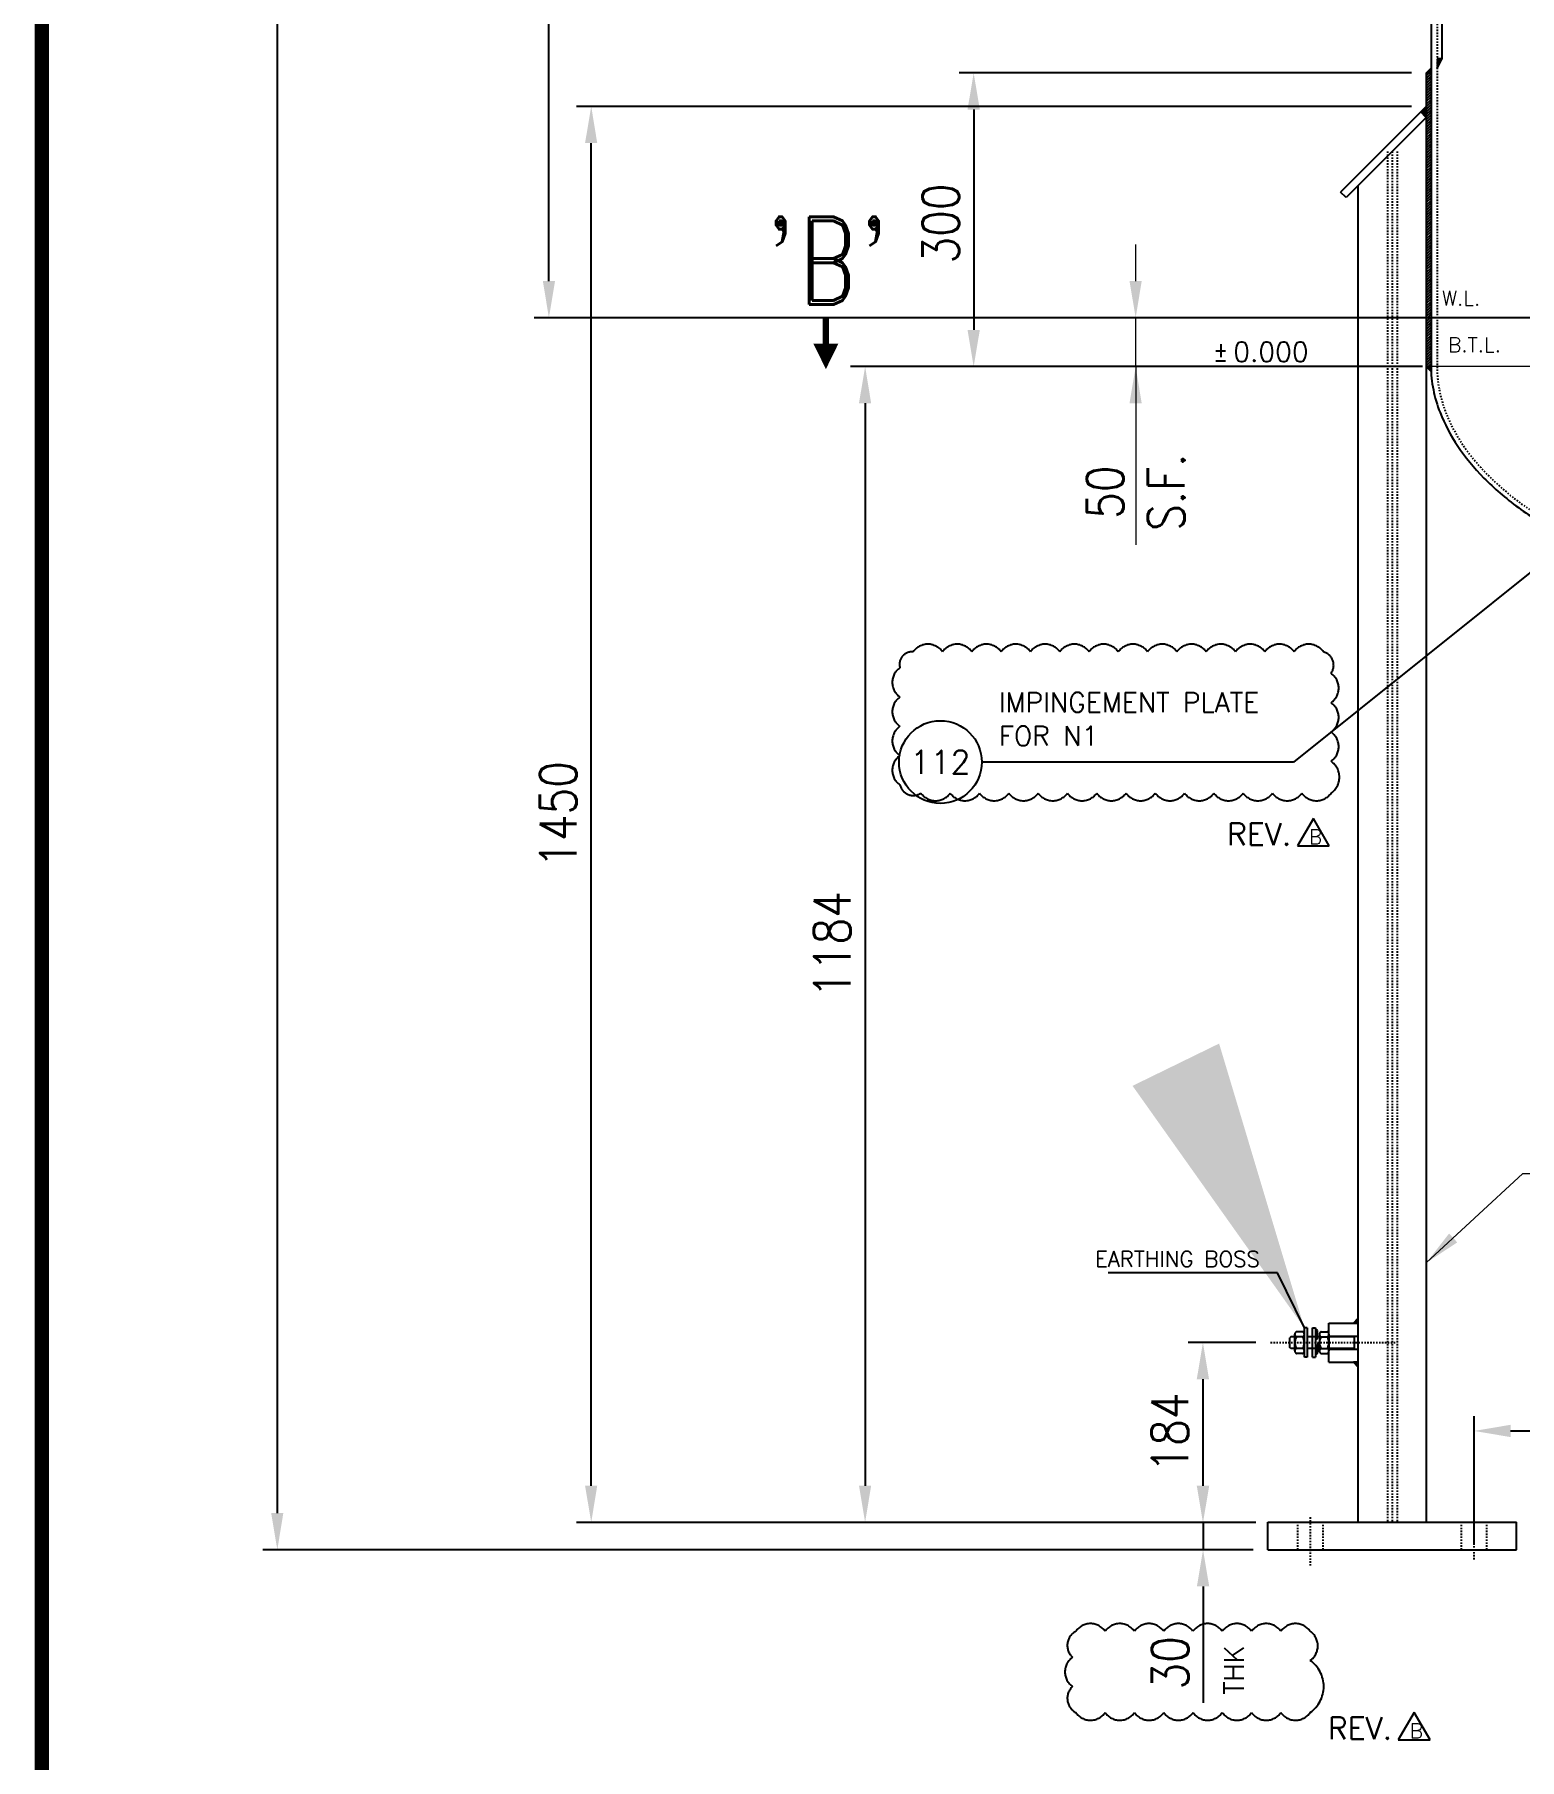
# Model space of a CAD drawing. Header units: inches. Extents: x -100737 to -99065, y -38026 to -37432.
# Drawn here: x -100707.4 to -100606.1, y -37738.6 to -37620.9 of the extents above; entities that cross this region are included whole.
import ezdxf
from ezdxf.enums import TextEntityAlignment as Align

# ---------------------------------------------------------------- set-up
doc = ezdxf.new("R2010")
doc.units = ezdxf.units.IN
doc.header["$LTSCALE"] = 200
doc.header["$MEASUREMENT"] = 0
for name, pattern in [('CENTER', [2, 1.25, -0.25, 0.25, -0.25]), ('CENTER2', [1.125, 0.75, -0.125, 0.125, -0.125]), ('DASHED', [0.75, 0.5, -0.25]), ('DASHED2', [0.375, 0.25, -0.125])]:
    doc.linetypes.add(name, pattern=pattern)
for name, color, linetype, lineweight in [('1 (CEN)', 1, 'CENTER2', 9), ('AM_5', 3, 'Continuous', 15), ('OBJECT', 7, 'Continuous', 18), ('SEAM JOINT1', 4, 'SEAM', 13)]:
    doc.layers.add(name, color=color, linetype=linetype, lineweight=lineweight)
for name, color, linetype in [('BORDER1', 3, 'Continuous'), ('BORDER2', 7, 'Continuous'), ('CENTER', 1, 'CENTER'), ('DIMENSION', 8, 'Continuous'), ('text', 3, 'Continuous'), ('WELD', 5, 'Continuous')]:
    doc.layers.add(name, color=color, linetype=linetype)
doc.styles.add("ROMAN'S", font='romans.shx')
doc.styles.add('ROMANC', font='ROMANC', dxfattribs={"height": 5})
doc.styles.add('ROMAND', font='romand.shx', dxfattribs={"width": 0.8})
doc.styles.add('ROMANS', font='romans.shx', dxfattribs={"width": 0.85})
doc.styles.add('ROMANT', font='romant.shx')
doc.styles.get("Standard").update_dxf_attribs({"font": 'romans.shx'})
doc.linetypes.add('SEAM', pattern='A,2,["X",Standard,S=1,R=0,X=0,Y=-0.5],2', length=4)
doc.linetypes.add('SEAM LINE', pattern='A,0.5,-0.2,["X",Standard,S=0.1,R=0,X=-0.1,Y=-0.05],-0.2', length=0.9)
doc.dimstyles.new('VEP-8', dxfattribs={"dimscale": 0, "dimtxt": 2.5, "dimasz": 2.5, "dimexe": 1, "dimexo": 1, "dimgap": 1, "dimtad": 1, "dimdec": 0, "dimlfac": 15, "dimzin": 9, "dimdsep": 46, "dimtxsty": 'ROMANS', "dimcen": 0, "dimclrd": 256, "dimclre": 256, "dimclrt": 3, "dimadec": 0, "dimazin": 2, "dimtfac": 1, "dimtdec": 1, "dimtmove": 0, "dimatfit": 3, "dimfxl": 1, "dimlwd": -1, "dimlwe": -1, "dimarcsym": 1})
doc.dimstyles.new('VEP-8$0', dxfattribs={"dimscale": 0, "dimtxt": 2.5, "dimasz": 2.5, "dimexe": 1, "dimexo": 1, "dimgap": 1, "dimtad": 1, "dimdec": 0, "dimlfac": 15, "dimzin": 9, "dimdsep": 46, "dimtxsty": 'ROMANS', "dimcen": 0, "dimclrd": 256, "dimclre": 256, "dimclrt": 3, "dimadec": 0, "dimazin": 2, "dimtfac": 1, "dimtdec": 1, "dimtmove": 0, "dimatfit": 3, "dimfxl": 1, "dimlwd": -1, "dimlwe": -1, "dimarcsym": 1})
pattern_1 = [(45, (-101180.072496, -37394.068793), (-0.0294627825, 0.0294627825), []), (135, (-101180.072496, -37394.068793), (-0.0294627825, -0.0294627825), [])]

# ---------------------------------------------------------------- blocks, each defined once
blk = doc.blocks.new('*D108')
at = {"layer": 'AM_5', "color": 8, "transparency": 16777216}
for p, q in [((-100632.27, -37637.71), (-100632.27, -37635.21)), ((-100613.03, -37640.21), (-100633.27, -37640.21)), ((-100632.27, -37643.54), (-100632.27, -37640.21)), ((-100613.1, -37643.54), (-100633.27, -37643.54)), ((-100632.27, -37643.54), (-100632.27, -37655.7)), ((-100632.27, -37646.04), (-100632.27, -37648.54))]:
    blk.add_line(p, q, dxfattribs=at)
for points in [[(-100632.69, -37637.71), (-100631.86, -37637.71), (-100632.27, -37640.21)], [(-100631.86, -37646.04), (-100632.69, -37646.04), (-100632.27, -37643.54)]]:
    blk.add_solid(points, dxfattribs=at)
at = {"layer": 'Defpoints', "color": 0, "transparency": 16777216}
for p in [(-100632.27, -37640.21), (-100612.03, -37640.21), (-100612.1, -37643.54)]:
    blk.add_point(p, dxfattribs=at)
at = {"layer": 'AM_5', "color": 3, "linetype": 'DASHED', "ltscale": 10, "transparency": 16777216, "insert": (-100632.27, -37652.12), "char_height": 2.5, "attachment_point": 5, "rotation": 90, "style": 'ROMANS'}
blk.add_mtext('50\\PS.F.', dxfattribs=at)
blk = doc.blocks.new('*D109')
at = {"layer": 'Defpoints', "color": 0, "transparency": 16777216}
for p in [(-100612.43, -37623.5), (-100643.33, -37643.54), (-100612.43, -37643.54)]:
    blk.add_point(p, dxfattribs=at)
at = {"layer": 'DIMENSION', "transparency": 16777216}
for p, q in [((-100613.43, -37623.5), (-100644.33, -37623.5)), ((-100643.33, -37626), (-100643.33, -37641.04)), ((-100613.43, -37643.54), (-100644.33, -37643.54))]:
    blk.add_line(p, q, dxfattribs=at)
for points in [[(-100642.91, -37626), (-100643.75, -37626), (-100643.33, -37623.5)], [(-100643.75, -37641.04), (-100642.91, -37641.04), (-100643.33, -37643.54)]]:
    blk.add_solid(points, dxfattribs=at)
at = {"layer": 'DIMENSION', "color": 3, "linetype": 'DASHED', "ltscale": 10, "transparency": 16777216, "insert": (-100645.58, -37633.77), "char_height": 2.5, "attachment_point": 5, "rotation": 90, "style": 'ROMANS', "bg_fill": 3, "box_fill_scale": 1.25, "bg_fill_color": 256, "bg_fill_true_color": 13158600, "bg_fill_transparency": 0}
blk.add_mtext('300', dxfattribs=at)
blk = doc.blocks.new('*D107')
at = {"layer": 'Defpoints', "color": 0, "transparency": 16777216}
for p in [(-100547.56, -37716.2), (-100609.17, -37724.97), (-100547.56, -37725.04)]:
    blk.add_point(p, dxfattribs=at)
at = {"layer": 'DIMENSION', "transparency": 16777216}
for p, q in [((-100609.17, -37723.97), (-100609.17, -37715.2)), ((-100547.56, -37724.04), (-100547.56, -37715.2)), ((-100606.67, -37716.2), (-100550.06, -37716.2))]:
    blk.add_line(p, q, dxfattribs=at)
for points in [[(-100606.67, -37715.78), (-100606.67, -37716.62), (-100609.17, -37716.2)], [(-100550.06, -37716.62), (-100550.06, -37715.78), (-100547.56, -37716.2)]]:
    blk.add_solid(points, dxfattribs=at)
at = {"layer": 'DIMENSION', "color": 3, "linetype": 'DASHED', "ltscale": 10, "transparency": 16777216, "insert": (-100578.36, -37713.95), "char_height": 2.5, "attachment_point": 5, "style": 'ROMANS', "bg_fill": 3, "box_fill_scale": 1.25, "bg_fill_color": 256, "bg_fill_true_color": 13158600, "bg_fill_transparency": 0}
blk.add_mtext('924 B.C.D.', dxfattribs=at)
blk = doc.blocks.new('*D101')
at = {"layer": 'Defpoints', "color": 0, "transparency": 16777216}
for p in [(-100611.7, -37643.54), (-100650.74, -37722.44), (-100623.24, -37722.44)]:
    blk.add_point(p, dxfattribs=at)
at = {"layer": 'DIMENSION', "transparency": 16777216}
for p, q in [((-100612.7, -37643.54), (-100651.74, -37643.54)), ((-100650.74, -37646.04), (-100650.74, -37719.94)), ((-100624.24, -37722.44), (-100651.74, -37722.44))]:
    blk.add_line(p, q, dxfattribs=at)
for points in [[(-100650.33, -37646.04), (-100651.16, -37646.04), (-100650.74, -37643.54)], [(-100651.16, -37719.94), (-100650.33, -37719.94), (-100650.74, -37722.44)]]:
    blk.add_solid(points, dxfattribs=at)
at = {"layer": 'DIMENSION', "color": 3, "linetype": 'DASHED', "ltscale": 10, "transparency": 16777216, "insert": (-100652.99, -37682.99), "char_height": 2.5, "attachment_point": 5, "rotation": 90, "style": 'ROMANS'}
blk.add_mtext('1184', dxfattribs=at)
blk = doc.blocks.new('*D102')
at = {"layer": 'Defpoints', "color": 0, "transparency": 16777216}
for p in [(-100623.24, -37722.44), (-100627.67, -37724.31), (-100623.24, -37724.31)]:
    blk.add_point(p, dxfattribs=at)
at = {"layer": 'DIMENSION', "transparency": 16777216}
for p, q in [((-100627.67, -37719.94), (-100627.67, -37717.44)), ((-100624.24, -37722.44), (-100628.67, -37722.44)), ((-100627.67, -37722.44), (-100627.67, -37724.31)), ((-100624.24, -37724.31), (-100628.67, -37724.31)), ((-100627.67, -37726.81), (-100627.67, -37734.75))]:
    blk.add_line(p, q, dxfattribs=at)
for points in [[(-100628.09, -37719.94), (-100627.25, -37719.94), (-100627.67, -37722.44)], [(-100627.25, -37726.81), (-100628.09, -37726.81), (-100627.67, -37724.31)]]:
    blk.add_solid(points, dxfattribs=at)
at = {"layer": 'DIMENSION', "color": 3, "linetype": 'DASHED', "ltscale": 10, "transparency": 16777216, "insert": (-100629.92, -37732.03), "char_height": 2.5, "attachment_point": 5, "rotation": 90, "style": 'ROMANS'}
blk.add_mtext('30', dxfattribs=at)
blk = doc.blocks.new('*D105')
at = {"layer": 'Defpoints', "color": 0, "transparency": 16777216}
for p in [(-100623.06, -37710.17), (-100627.68, -37722.44), (-100623.06, -37722.44)]:
    blk.add_point(p, dxfattribs=at)
at = {"layer": 'DIMENSION', "transparency": 16777216}
for p, q in [((-100624.06, -37710.17), (-100628.68, -37710.17)), ((-100627.68, -37712.67), (-100627.68, -37719.94)), ((-100624.06, -37722.44), (-100628.68, -37722.44))]:
    blk.add_line(p, q, dxfattribs=at)
for points in [[(-100627.26, -37712.67), (-100628.1, -37712.67), (-100627.68, -37710.17)], [(-100628.1, -37719.94), (-100627.26, -37719.94), (-100627.68, -37722.44)]]:
    blk.add_solid(points, dxfattribs=at)
at = {"layer": 'DIMENSION', "color": 3, "linetype": 'DASHED', "ltscale": 10, "transparency": 16777216, "insert": (-100629.93, -37716.31), "char_height": 2.5, "attachment_point": 5, "rotation": 90, "style": 'ROMANS'}
blk.add_mtext('184', dxfattribs=at)
blk = doc.blocks.new('*D87')
at = {"layer": 'Defpoints', "color": 0, "transparency": 16777216}
for p in [(-100669.44, -37625.78), (-100612.43, -37625.78), (-100623.24, -37722.44)]:
    blk.add_point(p, dxfattribs=at)
at = {"layer": 'DIMENSION', "ltscale": 10, "transparency": 16777216}
for p, q in [((-100613.43, -37625.78), (-100670.44, -37625.78)), ((-100669.44, -37719.94), (-100669.44, -37628.28)), ((-100624.24, -37722.44), (-100670.44, -37722.44))]:
    blk.add_line(p, q, dxfattribs=at)
at = {"layer": 'DIMENSION', "transparency": 16777216}
for points in [[(-100669.03, -37628.28), (-100669.86, -37628.28), (-100669.44, -37625.78)], [(-100669.86, -37719.94), (-100669.03, -37719.94), (-100669.44, -37722.44)]]:
    blk.add_solid(points, dxfattribs=at)
at = {"layer": 'DIMENSION', "color": 3, "linetype": 'DASHED', "ltscale": 10, "transparency": 16777216, "insert": (-100671.69, -37674.11), "char_height": 2.5, "attachment_point": 5, "rotation": 90, "style": 'ROMANS'}
blk.add_mtext('1450', dxfattribs=at)
blk = doc.blocks.new('*U110')
at = {"layer": 'BORDER1', "color": 154, "true_color": 0x1859a9, "const_width": 1}
blk.add_lwpolyline([(0, 564), (796, 564), (796, 0), (0, 0)], close=True, dxfattribs=at)
at = {"layer": 'BORDER2', "flags": 8}
for tag, height, style, p in [('REV-B', 2.7, 'ROMANS', (662.76, 125.68)), ('REV-A', 2.7, 'ROMANS', (662.76, 118.68)), ('RE-B', 7, 'ROMANT', (745.34, 6.15))]:
    blk.add_attdef(tag, text='', height=height, dxfattribs=dict(at, style=style)).set_placement(p, align=Align.CENTER)
at = {"layer": 'BORDER2', "style": 'ROMANS', "width": 4.59626}
for tag, p, p2 in [('DATE-B', (668.47, 125.68), (681.47, 125.68)), ('DATE-A', (668.47, 118.68), (681.47, 118.68))]:
    blk.add_attdef(tag, text='', height=2.7, dxfattribs=at).set_placement(p, p2, align=Align.FIT)
at = {"layer": 'BORDER2'}
for tag, height, style, p in [('DRN-B', 2.7, 'ROMANS', (689.55, 125.68)), ('CHD-B', 2.7, 'ROMANS', (701.61, 125.68)), ('APD-B', 2.7, 'ROMANS', (713.32, 125.68)), ('DRN-A', 2.7, 'ROMANS', (689.55, 118.68)), ('CHD-A', 2.7, 'ROMANS', (701.61, 118.68)), ('APD-A', 2.7, 'ROMANS', (713.32, 118.68)), ('CONS_CONT_VEND', 3.5, 'ROMANC', (726, 61.94))]:
    blk.add_attdef(tag, text='', height=height, dxfattribs=dict(at, style=style)).set_placement(p, align=Align.CENTER)
at = {"layer": 'BORDER2', "style": 'ROMANS', "width": 0.8}
for tag, p, height in [('1:X', (670.77, 103.49), 3), ('LOC', (709.61, 103.49), 3), ('PROJ_NO', (774.84, 103.49), 3), ('CONS_DRG_NO', (681.74, 53.26), 2.5)]:
    blk.add_attdef(tag, p, '', height=height, dxfattribs=at)
at = {"layer": 'BORDER2', "lineweight": 30, "width": 0.8, "flags": 104}
for tag, p in [('COMMENTS-B', (720.22, 127.5)), ('COMMENTS-A', (720.22, 120.5))]:
    blk.add_attdef(tag, text='', height=2.2, dxfattribs=at).set_placement(p, align=Align.MIDDLE_LEFT)
at = {"layer": 'BORDER2', "style": 'ROMANS', "width": 0.8}
for tag, p in [('PROJECT_TITLE_1', (726, 45.91)), ('PROJECT_TITLE_2', (726, 40.58))]:
    blk.add_attdef(tag, text='', height=3.5, dxfattribs=at).set_placement(p, align=Align.MIDDLE)
at = {"layer": 'BORDER2', "style": 'ROMANT', "width": 0.8}
for tag, p in [('DRG_TITLE_1', (726, 29.73)), ('DRG_TITLE_2', (726, 23.03)), ('DRG_TITLE_3', (726, 16.33))]:
    blk.add_attdef(tag, text='', height=4, dxfattribs=at).set_placement(p, align=Align.CENTER)
at = {"layer": 'BORDER2', "style": 'ROMANT'}
for tag, p in [('AR', (668.95, 6.15)), ('PA', (683.03, 6.15)), ('DC', (697.09, 6.15)), ('TS', (775.94, 6.15))]:
    blk.add_attdef(tag, p, '', height=7, dxfattribs=at)
for tag, p in [('SRNO', (736.79, 6.15)), ('SH', (771.83, 6.2))]:
    blk.add_attdef(tag, text='', height=7, dxfattribs=at).set_placement(p, align=Align.RIGHT)
at = {"layer": 'BORDER2', "style": 'ROMANS', "flags": 2}
blk.add_attdef('TB_VERSION', text='', height=2, dxfattribs=at).set_placement((1, -1), align=Align.TOP_LEFT)
blk = doc.blocks.new('*D122')
at = {"layer": 'Defpoints', "color": 0, "transparency": 16777216}
for p in [(-100606.94, -37492.17), (-100690.87, -37724.31), (-100623.24, -37724.31)]:
    blk.add_point(p, dxfattribs=at)
at = {"layer": 'DIMENSION', "ltscale": 10, "transparency": 16777216}
for p, q in [((-100607.94, -37492.17), (-100691.87, -37492.17)), ((-100690.87, -37494.67), (-100690.87, -37721.81)), ((-100624.24, -37724.31), (-100691.87, -37724.31))]:
    blk.add_line(p, q, dxfattribs=at)
at = {"layer": 'DIMENSION', "transparency": 16777216}
for points in [[(-100690.46, -37494.67), (-100691.29, -37494.67), (-100690.87, -37492.17)], [(-100691.29, -37721.81), (-100690.46, -37721.81), (-100690.87, -37724.31)]]:
    blk.add_solid(points, dxfattribs=at)
at = {"layer": 'DIMENSION', "color": 3, "linetype": 'DASHED', "ltscale": 10, "transparency": 16777216, "insert": (-100693.12, -37608.77), "char_height": 2.5, "attachment_point": 5, "rotation": 90, "style": 'ROMANS'}
blk.add_mtext('3465', dxfattribs=at)
blk = doc.blocks.new('*D220')
at = {"layer": 'Defpoints', "color": 0, "transparency": 16777216}
for p in [(-100672.33, -37510.74), (-100603.71, -37510.74), (-100603.71, -37640.21)]:
    blk.add_point(p, dxfattribs=at)
at = {"layer": 'DIMENSION', "ltscale": 10, "transparency": 16777216}
for p, q in [((-100604.71, -37510.74), (-100673.33, -37510.74)), ((-100672.33, -37637.71), (-100672.33, -37513.24)), ((-100604.71, -37640.21), (-100673.33, -37640.21))]:
    blk.add_line(p, q, dxfattribs=at)
at = {"layer": 'DIMENSION', "transparency": 16777216}
for points in [[(-100671.91, -37513.24), (-100672.74, -37513.24), (-100672.33, -37510.74)], [(-100672.74, -37637.71), (-100671.91, -37637.71), (-100672.33, -37640.21)]]:
    blk.add_solid(points, dxfattribs=at)
at = {"layer": 'DIMENSION', "color": 3, "linetype": 'DASHED', "ltscale": 10, "transparency": 16777216, "insert": (-100674.58, -37575.48), "char_height": 2.5, "attachment_point": 5, "rotation": 90, "style": 'ROMANS'}
blk.add_mtext('1942', dxfattribs=at)
blk = doc.blocks.new('REVISION')
at = {"layer": 'DIMENSION', "color": 1, "linetype": 'DASHED2'}
blk.add_lwpolyline([(-2.54, 13.64), (-11.2, 28.64), (-19.86, 13.64)], close=True, dxfattribs=at)
at = {"layer": 'DIMENSION', "color": 1, "linetype": 'DASHED2', "attachment_point": 1, "style": "ROMAN'S"}
for s, insert, char_height, width in [('REV.', (-58.22, 25.99), 12, 56.2034), ('B', (-13.63, 22.64), 8, 5.5972)]:
    blk.add_mtext(s, dxfattribs=dict(at, insert=insert, char_height=char_height, width=width))

msp = doc.modelspace()

# ---------------------------------------------------------------- hatches: boundary and pattern name
at = {"layer": 'WELD'}
h = msp.add_hatch(dxfattribs=at)
h.set_pattern_fill('ANSI37', color=256, scale=0.333333)
h.set_pattern_definition([(45, (-98544.770456, -36058.29855), (-0.02946278255, 0.02946278255), []), (135, (-98544.770456, -36058.29855), (-0.02946278255, -0.02946278255), [])])
h.paths.add_polyline_path([(-100611.363, -37622.543), (-100611.696, -37623.189), (-100611.696, -37622.543)])
h = msp.add_hatch(dxfattribs=at)
h.set_pattern_fill('ANSI37', color=256, scale=0.333333)
h.set_pattern_definition([(45, (-101175.095747, -37308.735346), (-0.0294627825, 0.0294627825), []), (135, (-101175.095747, -37308.735346), (-0.0294627825, -0.0294627825), [])])
h.paths.add_polyline_path([(-100612.096, -37623.505), (-100612.096, -37623.172), (-100612.43, -37623.505)])
h = msp.add_hatch(dxfattribs=at)
h.set_pattern_fill('ANSI37', color=256, scale=0.333333)
h.set_pattern_definition([(45, (-99060.1487, -37915.984972), (-0.0294627825, 0.0294627825), []), (135, (-99060.1487, -37915.984972), (-0.0294627825, -0.0294627825), [])])
h.paths.add_polyline_path([(-100612.43, -37625.783), (-100612.807, -37626.16), (-100612.43, -37626.537)])
h = msp.add_hatch(dxfattribs=at)
h.set_pattern_fill('ANSI37', color=256, scale=0.333333, angle=360)
h.set_pattern_definition([(45, (-101175.095747, -37308.773773), (-0.0294627825, 0.0294627825), []), (135, (-101175.095747, -37308.773773), (-0.0294627825, -0.0294627825), [])])
h.paths.add_polyline_path([(-100612.096, -37643.543), (-100612.096, -37643.877), (-100612.43, -37643.543)])
h = msp.add_hatch(dxfattribs=at)
h.set_pattern_fill('ANSI37', color=256, scale=0.333333)
h.set_pattern_definition(pattern_1)
h.paths.add_polyline_path([(-100617.073, -37708.838), (-100617.073, -37708.505), (-100617.406, -37708.838)])
h = msp.add_hatch(dxfattribs=at)
h.set_pattern_fill('ANSI37', color=256, scale=0.333333)
h.set_pattern_definition(pattern_1)
h.paths.add_polyline_path([(-100617.073, -37711.505), (-100617.073, -37711.838), (-100617.406, -37711.505)])

# ---------------------------------------------------------------- linework, layer by layer
for p, q in [((-100612.096, -37510.743), (-100612.096, -37643.543)), ((-100611.696, -37623.189), (-100611.363, -37622.543)), ((-100612.43, -37623.505), (-100612.096, -37623.172)), ((-100612.096, -37623.505), (-100612.43, -37623.505)), ((-100612.43, -37623.505), (-100612.43, -37722.438)), ((-100612.43, -37625.783), (-100618.277, -37631.63)), ((-100612.43, -37626.537), (-100612.807, -37626.16)), ((-100612.43, -37626.537), (-100617.9, -37632.007)), ((-100617.9, -37632.007), (-100618.277, -37631.63)), ((-100617.073, -37722.438), (-100617.073, -37631.181)), ((-100612.43, -37643.543), (-100612.096, -37643.877)), ((-100617.406, -37708.838), (-100617.073, -37708.505)), ((-100617.073, -37708.838), (-100617.406, -37708.838)), ((-100617.073, -37711.505), (-100617.406, -37711.505)), ((-100617.406, -37711.505), (-100617.073, -37711.838)), ((-100623.237, -37724.305), (-100623.237, -37722.438)), ((-100623.237, -37722.438), (-100606.266, -37722.438)), ((-100606.266, -37724.305), (-100606.266, -37722.438))]:
    msp.add_line(p, q)
msp.add_open_spline([(-100612.096, -37643.543), (-100612.119, -37644.07), (-100612.05, -37644.596), (-100611.847, -37645.643), (-100611.696, -37646.163), (-100611.17, -37647.458), (-100610.776, -37648.225), (-100609.785, -37649.72), (-100609.188, -37650.447), (-100607.805, -37651.85), (-100607.019, -37652.525), (-100605.272, -37653.812), (-100604.312, -37654.424), (-100602.235, -37655.575), (-100601.119, -37656.114), (-100598.751, -37657.109), (-100597.499, -37657.565), (-100594.884, -37658.386), (-100593.521, -37658.751), (-100590.708, -37659.384), (-100589.258, -37659.652), (-100586.299, -37660.085), (-100584.791, -37660.25), (-100581.742, -37660.476), (-100580.202, -37660.536), (-100577.121, -37660.55), (-100575.58, -37660.503), (-100572.524, -37660.305), (-100571.009, -37660.153), (-100568.036, -37659.746), (-100566.577, -37659.491), (-100563.742, -37658.884), (-100562.366, -37658.531), (-100559.723, -37657.733), (-100558.455, -37657.289), (-100556.053, -37656.315), (-100554.918, -37655.787), (-100552.801, -37654.655), (-100551.819, -37654.052), (-100550.028, -37652.781), (-100549.218, -37652.113), (-100547.786, -37650.725), (-100547.164, -37650.003), (-100546.121, -37648.519), (-100545.7, -37647.757), (-100545.07, -37646.203), (-100544.811, -37645.394), (-100544.705, -37644.264), (-100544.61, -37643.902), (-100544.63, -37643.543)], degree=3, knots=[6.2831853, 6.2831853, 6.2831853, 6.2831853, 6.3742748, 6.3742748, 6.4653643, 6.4653643, 6.6033343, 6.6033343, 6.7413042, 6.7413042, 6.8792741, 6.8792741, 7.0172441, 7.0172441, 7.155214, 7.155214, 7.293184, 7.293184, 7.4311539, 7.4311539, 7.5691238, 7.5691238, 7.7070938, 7.7070938, 7.8450637, 7.8450637, 7.9830337, 7.9830337, 8.1210036, 8.1210036, 8.2589735, 8.2589735, 8.3969435, 8.3969435, 8.5349134, 8.5349134, 8.6728833, 8.6728833, 8.8108533, 8.8108533, 8.9488232, 8.9488232, 9.0867932, 9.0867932, 9.2247631, 9.2247631, 9.362733, 9.362733, 9.424778, 9.424778, 9.424778, 9.424778])
at = {"layer": '1 (CEN)'}
msp.add_line((-100544.63, -37643.543), (-100612.096, -37643.543), dxfattribs=at)
at = {"layer": 'CENTER', "linetype": 'CENTER', "ltscale": 0.0001}
for p, q in [((-100614.751, -37628.859), (-100614.751, -37722.438)), ((-100623.057, -37710.172), (-100614.512, -37710.172)), ((-100620.335, -37725.396), (-100620.335, -37722.028)), ((-100609.168, -37724.966), (-100609.168, -37722.028))]:
    msp.add_line(p, q, dxfattribs=at)
at = {"layer": 'DIMENSION', "linetype": 'DASHED', "ltscale": 0.0001}
msp.add_line((-100611.696, -37510.743), (-100611.696, -37643.543), dxfattribs=at)
at = {"layer": 'DIMENSION', "color": 7, "linetype": 'DASHED'}
for p, q in [((-100611.363, -37616.877), (-100611.363, -37622.543)), ((-100611.363, -37622.543), (-100611.696, -37622.543)), ((-100611.363, -37622.543), (-100611.696, -37622.543)), ((-100612.43, -37623.505), (-100612.43, -37643.505)), ((-100612.43, -37643.543), (-100612.096, -37643.543)), ((-100621.742, -37710.505), (-100621.74, -37709.838)), ((-100621.673, -37709.771), (-100621.74, -37709.838)), ((-100621.406, -37709.771), (-100621.673, -37709.771)), ((-100621.406, -37710.74), (-100621.406, -37709.603)), ((-100620.753, -37709.435), (-100621.29, -37709.435)), ((-100620.87, -37709.771), (-100621.29, -37709.771)), ((-100620.753, -37711.171), (-100620.753, -37709.171)), ((-100620.553, -37709.171), (-100620.753, -37709.171)), ((-100620.753, -37710.908), (-100620.753, -37709.435)), ((-100620.553, -37709.171), (-100620.553, -37711.171)), ((-100619.726, -37709.772), (-100620.553, -37709.772)), ((-100620.201, -37711.171), (-100620.201, -37709.171)), ((-100620.201, -37709.171), (-100620.001, -37709.171)), ((-100620.201, -37709.171), (-100620.001, -37709.171)), ((-100620.001, -37709.171), (-100620.001, -37711.171)), ((-100619.991, -37709.279), (-100619.968, -37709.944)), ((-100619.855, -37709.348), (-100619.991, -37709.279)), ((-100619.968, -37709.944), (-100619.858, -37709.906)), ((-100619.858, -37709.906), (-100619.855, -37709.348)), ((-100619.726, -37709.603), (-100619.726, -37710.74)), ((-100619.61, -37709.435), (-100619.19, -37709.435)), ((-100619.61, -37709.772), (-100619.19, -37709.772)), ((-100619.073, -37708.838), (-100617.073, -37708.838)), ((-100619.073, -37711.505), (-100619.073, -37708.838)), ((-100619.073, -37709.603), (-100619.073, -37710.74)), ((-100619.073, -37709.727), (-100617.073, -37709.727)), ((-100617.341, -37709.772), (-100619.073, -37709.772)), ((-100617.341, -37710.571), (-100617.341, -37709.772)), ((-100617.073, -37711.505), (-100617.073, -37708.976)), ((-100621.675, -37710.571), (-100621.742, -37710.505)), ((-100621.406, -37710.571), (-100621.675, -37710.571)), ((-100620.87, -37710.571), (-100621.29, -37710.571)), ((-100620.753, -37710.908), (-100621.29, -37710.908)), ((-100620.553, -37711.171), (-100620.753, -37711.171)), ((-100620.553, -37711.171), (-100620.753, -37711.171)), ((-100619.726, -37710.571), (-100620.553, -37710.571)), ((-100620.201, -37711.171), (-100620.001, -37711.171)), ((-100619.815, -37710.151), (-100619.998, -37710.953)), ((-100619.998, -37710.953), (-100619.882, -37710.947)), ((-100619.882, -37710.947), (-100619.726, -37710.41)), ((-100619.726, -37710.41), (-100619.815, -37710.151)), ((-100619.61, -37710.572), (-100619.19, -37710.572)), ((-100619.61, -37710.908), (-100619.19, -37710.908)), ((-100617.341, -37710.571), (-100619.073, -37710.571)), ((-100619.073, -37710.616), (-100617.073, -37710.616)), ((-100619.073, -37711.505), (-100617.073, -37711.505))]:
    msp.add_line(p, q, dxfattribs=at)
at = {"layer": 'DIMENSION', "color": 7, "linetype": 'DASHED', "ltscale": 0.0001}
for p, q in [((-100615.085, -37628.859), (-100615.085, -37722.438)), ((-100614.418, -37628.859), (-100614.418, -37722.438))]:
    msp.add_line(p, q, dxfattribs=at)
at = {"layer": 'DIMENSION', "linetype": 'DASHED', "ltscale": 0.001}
for p, q in [((-100621.201, -37724.305), (-100621.201, -37722.438)), ((-100619.468, -37724.305), (-100619.468, -37722.438)), ((-100610.035, -37724.305), (-100610.035, -37722.438)), ((-100608.302, -37724.305), (-100608.302, -37722.438))]:
    msp.add_line(p, q, dxfattribs=at)
at = {"layer": 'DIMENSION', "color": 6, "linetype": 'DASHED', "ltscale": 10}
for points in [[(-100618.929, -37672.661, -0.5206), (-100620.929, -37672.661, -0.5206), (-100622.929, -37672.661, -0.5206), (-100624.929, -37672.661, -0.5206), (-100626.929, -37672.661, -0.5206), (-100628.929, -37672.661, -0.5206), (-100630.929, -37672.661, -0.5206), (-100632.929, -37672.661, -0.5206), (-100634.929, -37672.661, -0.5206), (-100636.929, -37672.661, -0.5206), (-100638.929, -37672.661, -0.5206), (-100640.929, -37672.661, -0.5206), (-100642.929, -37672.661, -0.5206), (-100644.929, -37672.661, -0.5206), (-100646.929, -37672.661, -0.5206), (-100648.368, -37672.1, -0.5206), (-100648.368, -37670.1, -0.5206), (-100648.368, -37668.1, -0.5206), (-100648.368, -37666.1, -0.5206), (-100648.368, -37664.1, -0.5206), (-100647.455, -37663.013, -0.5206), (-100645.455, -37663.013, -0.5206), (-100643.455, -37663.013, -0.5206), (-100641.455, -37663.013, -0.5206), (-100639.455, -37663.013, -0.5206), (-100637.455, -37663.013, -0.5206), (-100635.455, -37663.013, -0.5206), (-100633.455, -37663.013, -0.5206), (-100631.455, -37663.013, -0.5206), (-100629.455, -37663.013, -0.5206), (-100627.455, -37663.013, -0.5206), (-100625.455, -37663.013, -0.5206), (-100623.455, -37663.013, -0.5206), (-100621.455, -37663.013, -0.5206), (-100619.455, -37663.013, -0.5206), (-100618.929, -37664.487, -0.5206), (-100618.929, -37666.487, -0.5206), (-100618.929, -37668.487, -0.5206), (-100618.929, -37670.487, -0.5206)], [(-100620.355, -37735.426, -0.5206), (-100622.355, -37735.426, -0.5206), (-100624.355, -37735.426, -0.5206), (-100626.355, -37735.426, -0.5206), (-100628.355, -37735.426, -0.5206), (-100630.355, -37735.426, -0.5206), (-100632.355, -37735.426, -0.5206), (-100634.355, -37735.426, -0.5206), (-100636.355, -37735.426, -0.5206), (-100636.579, -37733.65, -0.5206), (-100636.579, -37731.65, -0.5206), (-100636.357, -37729.872, -0.5206), (-100634.357, -37729.872, -0.5206), (-100632.357, -37729.872, -0.5206), (-100630.357, -37729.872, -0.5206), (-100628.357, -37729.872, -0.5206), (-100626.357, -37729.872, -0.5206), (-100624.357, -37729.872, -0.5206), (-100622.357, -37729.872, -0.5206), (-100620.357, -37729.872, -0.5206), (-100620.355, -37731.87, -0.5206)]]:
    msp.add_lwpolyline(points, format="xyb", close=True, dxfattribs=at)
at = {"layer": 'DIMENSION', "color": 7, "linetype": 'DASHED'}
for centre, radius, start, end in [((-100621.227, -37709.603), 0.18, 110.55586, 249.44414), ((-100620.662, -37710.171), 0.744, 147.47959, 212.52041), ((-100620.933, -37709.603), 0.18, 290.55586, 69.44414), ((-100621.497, -37710.171), 0.744, 327.47959, 32.52041), ((-100619.547, -37709.603), 0.18, 110.55586, 249.44414), ((-100618.982, -37710.172), 0.744, 147.47959, 212.52041), ((-100619.253, -37709.603), 0.18, 290.55586, 69.44414), ((-100619.817, -37710.172), 0.744, 327.47959, 32.52041), ((-100621.227, -37710.74), 0.18, 110.55586, 249.44414), ((-100620.933, -37710.74), 0.18, 290.55586, 69.44414), ((-100619.547, -37710.74), 0.18, 110.55586, 249.44414), ((-100619.253, -37710.74), 0.18, 290.55586, 69.44414)]:
    msp.add_arc(centre, radius, start, end, dxfattribs=at)
at = {"layer": 'DIMENSION', "linetype": 'DASHED', "ltscale": 0.0001}
msp.add_ellipse((-100578.363, -37643.543), major_axis=(-33.333, 0), ratio=0.5, start_param=6.2831853, end_param=9.424778, dxfattribs=at)
at = {"layer": 'OBJECT', "color": 2, "lineweight": 15, "ltscale": 0.8}
msp.add_lwpolyline([(-100653.419, -37643.717, 0, 1.707, 0), (-100653.419, -37641.976, 4.693, 1.726, 0)], format="xyseb", dxfattribs=at)
at = {"layer": 'OBJECT', "color": 2, "lineweight": 15, "ltscale": 0.8, "const_width": 0.427}
msp.add_lwpolyline([(-100653.419, -37641.976), (-100653.419, -37640.263)], dxfattribs=at)
at = {"layer": 'SEAM JOINT1', "linetype": 'SEAM LINE', "ltscale": 0.0004}
msp.add_line((-100544.696, -37640.21), (-100612.03, -37640.21), dxfattribs=at)
at = {"layer": 'text', "color": 4}
msp.add_circle((-100645.602, -37670.54), 2.824, dxfattribs=at)

# ---------------------------------------------------------------- block references
at = {"layer": 'DIMENSION', "color": 6, "linetype": 'DASHED2', "xscale": 0.1252646215129461, "yscale": 0.1252646215129461, "zscale": 0.1252646215129461}
for p in [(-100618.735, -37677.969, -2.683), (-100611.852, -37739, -2.683)]:
    msp.add_blockref('REVISION', p, dxfattribs=at)

# ---------------------------------------------------------------- texts
at = {"layer": 'DIMENSION', "color": 3, "style": 'ROMANS'}
for s, height, p in [('IMPINGEMENT PLATE', 1.33333, (-100641.616, -37667.125)), ('FOR N1', 1.3333, (-100641.616, -37669.418)), ('EARTHING BOSS', 1.06667, (-100635.037, -37704.993))]:
    msp.add_text(s, height=height, dxfattribs=at).set_placement(p)
msp.add_text('112', height=1.6, dxfattribs=at).set_placement((-100645.602, -37670.54), align=Align.MIDDLE_CENTER)
msp.add_text('THK', height=1.3333, rotation=90, dxfattribs=at).set_placement((-100624.889, -37734.214, 2.683))
at = {"layer": 'text', "style": 'ROMANS'}
for s, p in [('W.L.', (-100611.363, -37639.369, 2.683)), ('B.T.L.', (-100610.938, -37642.549, 2.683))]:
    msp.add_text(s, height=1, dxfattribs=at).set_placement(p)
at = {"layer": 'text', "color": 64, "lineweight": 15, "insert": (-100653.32, -37636.31, -0.009), "char_height": 1.3997, "attachment_point": 5, "style": 'ROMAND'}
msp.add_mtext("\\A1;{\\H4.2866x;'B'}", dxfattribs=at)

# ---------------------------------------------------------------- dimensions: what is measured, and where the dimension line sits
at = {"layer": 'AM_5'}
dim = msp.add_linear_dim(base=(-100632.274, -37640.21, 2.683), p1=(-100612.096, -37643.543), p2=(-100612.03, -37640.21), angle=90, text='<>\\XS.F.', dimstyle='VEP-8$0', override={"dimscale": 1, "dimclrd": 8, "dimclre": 8}, dxfattribs=at)
dim.commit()
dim.dimension.update_dxf_attribs({"geometry": '*D108', "text_midpoint": (-100632.274, -37652.124, 2.683), "dimtype": 160})
at = {"layer": 'DIMENSION', "color": 0, "linetype": 'DASHED'}
dim = msp.add_linear_dim(base=(-100627.68, -37722.438, -0.009), p1=(-100623.057, -37710.172), p2=(-100623.057, -37722.438), angle=90, dimstyle='VEP-8$0', override={"dimscale": 1}, dxfattribs=at)
dim.commit()
dim.dimension.update_dxf_attribs({"geometry": '*D105', "text_midpoint": (-100629.93, -37716.305, -0.009)})
dim = msp.add_linear_dim(base=(-100627.671, -37724.305, -0.009), p1=(-100623.237, -37722.438), p2=(-100623.237, -37724.305), angle=90, text='30', dimstyle='VEP-8$0', override={"dimscale": 1, "dimtxt": 2.5, "dimtxsty": 'ROMANS', "dimtfill": 0}, dxfattribs=at)
dim.commit()
dim.dimension.update_dxf_attribs({"geometry": '*D102', "text_midpoint": (-100629.921, -37732.025, -0.009)})

# ---------------------------------------------------------------- leaders
msp.add_leader([(-100620.753, -37709.171), (-100622.592, -37705.405), (-100634.153, -37705.405)], dimstyle='VEP-8', override={"dimscale": 8, "dimdec": 0})
at = {"layer": 'AM_5'}
msp.add_leader([(-100612.43, -37704.724), (-100605.833, -37698.622), (-100572.125, -37698.555)], dimstyle='VEP-8', override={"dimscale": 1, "dimclrd": 8, "dimclre": 8}, dxfattribs=at)
at = {"layer": 'DIMENSION', "color": 0, "linetype": 'DASHED'}
msp.add_leader([(-100601.693, -37654.679), (-100621.493, -37670.54), (-100642.778, -37670.54)], dimstyle='VEP-8$0', override={"dimscale": 1, "dimtxt": 2.5}, dxfattribs=at)

# ---------------------------------------------------------------- next in the draw order: dimensions: what is measured, and where the dimension line sits
at = {"layer": 'DIMENSION', "color": 7, "linetype": 'DASHED'}
dim = msp.add_linear_dim(base=(-100643.33, -37643.543), p1=(-100612.43, -37623.505), p2=(-100612.43, -37643.543), angle=90, text='300', dimstyle='VEP-8$0', override={"dimscale": 1, "dimtxt": 2.5, "dimlfac": 1, "dimtxsty": 'ROMANS', "dimfxl": 1.5, "dimtfill": 1}, dxfattribs=at)
dim.commit()
dim.dimension.update_dxf_attribs({"geometry": '*D109', "text_midpoint": (-100643.33, -37633.771), "dimtype": 160})
at = {"layer": 'DIMENSION', "color": 0, "linetype": 'DASHED'}
dim = msp.add_linear_dim(base=(-100547.558, -37716.2, 2.683), p1=(-100609.168, -37724.966), p2=(-100547.558, -37725.036), text='924 B.C.D.', dimstyle='VEP-8$0', override={"dimscale": 1, "dimtxt": 2.5, "dimlfac": 1, "dimtxsty": 'ROMANS', "dimfxl": 1.5, "dimtfill": 1}, dxfattribs=at)
dim.commit()
dim.dimension.update_dxf_attribs({"geometry": '*D107', "text_midpoint": (-100578.363, -37713.95, 2.683)})

# ---------------------------------------------------------------- next in the draw order: hatches: boundary and pattern name
at = {"layer": 'DIMENSION', "linetype": 'DASHED', "ltscale": 10}
h = msp.add_hatch(dxfattribs=at)
h.set_pattern_fill('ANSI31', color=2)
h.set_pattern_definition([(45, (-1067.02981, -30.21254), (-0.08838834765, 0.08838834765), [])])
h.paths.add_polyline_path([(-100612.096, -37643.543), (-100612.096, -37623.505), (-100612.43, -37623.505), (-100612.43, -37643.543)])
h.paths.add_polyline_path([(-100673.568, -37679.846), (-100673.568, -37668.376), (-100669.818, -37668.376), (-100669.818, -37679.846)], flags=9)
h.paths.add_polyline_path([(-100647.455, -37637.128), (-100647.455, -37630.414), (-100643.705, -37630.414), (-100643.705, -37637.128)], flags=9)

# ---------------------------------------------------------------- next in the draw order: linework, layer by layer
msp.add_line((-100623.237, -37724.305), (-100606.266, -37724.305))

# ---------------------------------------------------------------- next in the draw order: block references
at = {"layer": 'BORDER1', "lineweight": 9, "xscale": 1.000952843108604, "yscale": 1.000952843108604, "zscale": 1.000952843108604}
msp.add_blockref('*U110', (-100706.947, -38011.246), dxfattribs=at)

# ---------------------------------------------------------------- next in the draw order: texts
at = {"layer": 'text', "style": 'ROMANS'}
msp.add_text('0.000', height=1.3333, dxfattribs=at).set_placement((-100625.606, -37643.202, 2.683))
at = {"layer": 'text', "insert": (-100627.002, -37641.826, 2.683), "char_height": 1.3333, "width": 2.53193, "attachment_point": 1, "style": 'ROMANS'}
msp.add_mtext('%%P', dxfattribs=at)

# ---------------------------------------------------------------- next in the draw order: dimensions: what is measured, and where the dimension line sits
at = {"layer": 'DIMENSION', "color": 0, "linetype": 'DASHED', "ltscale": 10}
dim = msp.add_linear_dim(base=(-100690.872, -37724.305), p1=(-100606.936, -37492.171, -0.14), p2=(-100623.237, -37724.305), angle=90, text='3465', dimstyle='VEP-8$0', override={"dimscale": 1, "dimtxt": 2.5, "dimtxsty": 'ROMANS', "dimtfill": 0}, dxfattribs=at)
dim.commit()
dim.dimension.update_dxf_attribs({"geometry": '*D122', "text_midpoint": (-100690.872, -37608.768), "dimtype": 160})
dim = msp.add_linear_dim(base=(-100672.326, -37510.743), p1=(-100603.707, -37640.21), p2=(-100603.707, -37510.743), angle=90, dimstyle='VEP-8$0', override={"dimscale": 1, "dimtxt": 2.5}, dxfattribs=at)
dim.commit()
dim.dimension.update_dxf_attribs({"geometry": '*D220', "text_midpoint": (-100674.576, -37575.477)})
dim = msp.add_linear_dim(base=(-100669.443, -37625.783, -0.14), p1=(-100623.237, -37722.438), p2=(-100612.43, -37625.783), angle=90, text='1450', dimstyle='VEP-8$0', override={"dimscale": 1, "dimtxt": 2.5, "dimtxsty": 'ROMANS', "dimtfill": 0}, dxfattribs=at)
dim.commit()
dim.dimension.update_dxf_attribs({"geometry": '*D87', "text_midpoint": (-100671.693, -37674.111, -0.14)})
at = {"layer": 'DIMENSION', "color": 0, "linetype": 'DASHED'}
dim = msp.add_linear_dim(base=(-100650.743, -37722.438, -0.009), p1=(-100611.696, -37643.543), p2=(-100623.237, -37722.438), angle=90, text='1184', dimstyle='VEP-8$0', override={"dimscale": 1, "dimtxt": 2.5, "dimtxsty": 'ROMANS', "dimtfill": 0}, dxfattribs=at)
dim.commit()
dim.dimension.update_dxf_attribs({"geometry": '*D101', "text_midpoint": (-100652.993, -37682.991, -0.009)})

doc.saveas('drawing.dxf')
